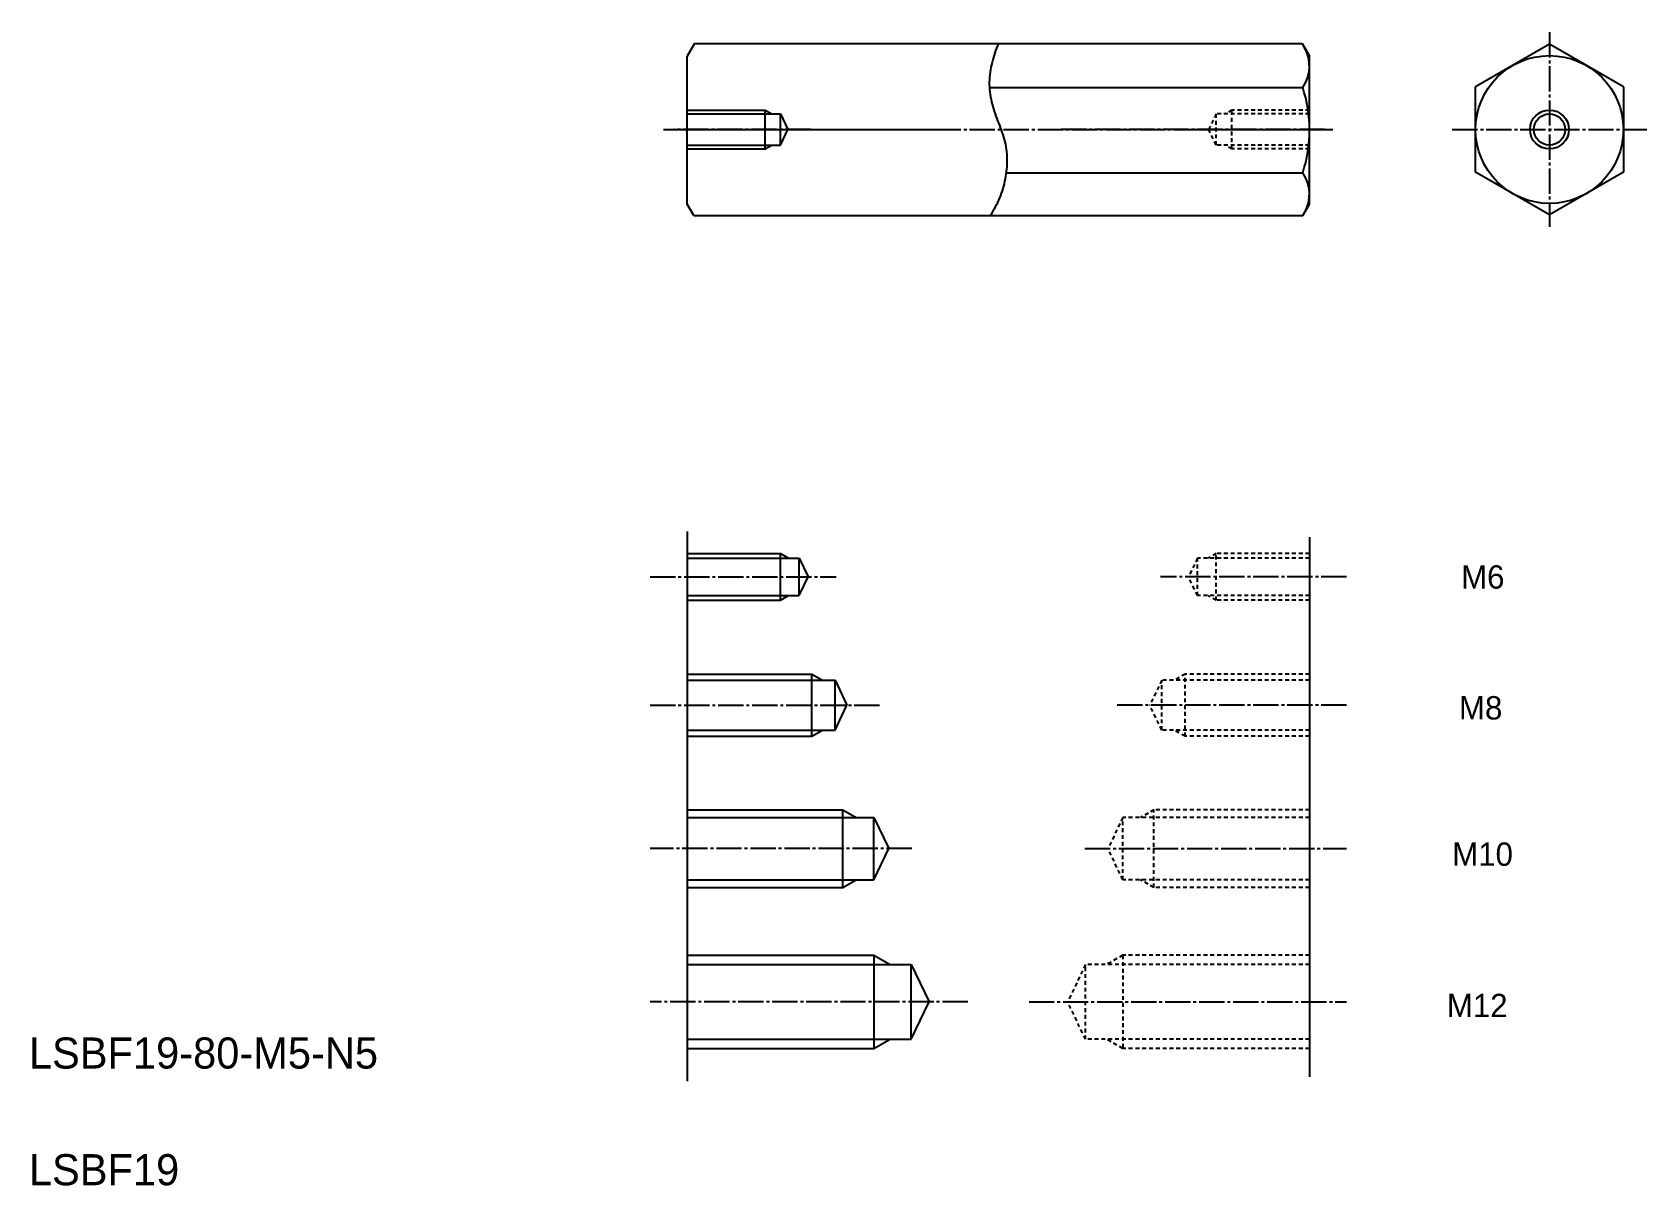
# Model space of a CAD drawing. Extents: x 10 to 218, y 10 to 158.
import ezdxf

# ---------------------------------------------------------------- set-up
doc = ezdxf.new("R2010")
doc.units = 0
doc.header["$LTSCALE"] = 0.25
doc.linetypes.add('CENTER', pattern=[17.5, 13, -1.5, 1.5, -1.5])
doc.linetypes.add('DASHED', pattern=[3.5, 2, -1.5])
doc.layers.get('0').update_dxf_attribs({"linetype": 'CONTINUOUS'})
doc.layers.add('CENTER', color=1, linetype='CENTER')

msp = doc.modelspace()

# ---------------------------------------------------------------- linework, layer by layer
at = {"linetype": 'CONTINUOUS'}
for p, q in [((95.58, 156.75), (94.64, 155.12)), ((95.58, 156.75), (173.69, 156.75)), ((173.69, 156.75), (174.64, 155.12)), ((205.49, 156.67), (195.99, 151.18)), ((214.99, 151.18), (205.49, 156.67)), ((94.64, 136.12), (94.64, 155.12)), ((174.64, 136.12), (174.64, 155.12)), ((94.64, 139.7), (94.64, 151.7)), ((133.49, 151.1), (173.77, 151.1)), ((195.99, 140.21), (195.99, 151.18)), ((214.99, 151.18), (214.99, 140.21)), ((135.64, 140.13), (173.77, 140.13)), ((205.49, 134.73), (195.99, 140.21)), ((214.99, 140.21), (205.49, 134.73)), ((95.49, 134.65), (94.64, 136.12)), ((173.79, 134.65), (174.64, 136.12)), ((95.49, 134.65), (173.79, 134.65))]:
    msp.add_line(p, q, dxfattribs=at)
for p, q in [((210.24, 153.93), (210.24, 153.93)), ((174.64, 139.7), (174.64, 151.7)), ((212.62, 152.56), (212.62, 152.56)), ((94.64, 143.2), (94.64, 148.2)), ((94.64, 147.7), (106.64, 147.7)), ((104.64, 143.2), (104.64, 148.2)), ((106.64, 147.7), (107.59, 145.7)), ((106.64, 143.7), (106.64, 147.7)), ((174.64, 143.2), (174.64, 148.2)), ((106.64, 143.7), (107.59, 145.7)), ((94.64, 143.7), (106.64, 143.7)), ((94.64, 94.04), (94.64, 23.37)), ((174.64, 93.29), (174.64, 23.93)), ((94.64, 90.59), (109.04, 90.59)), ((106.64, 85.19), (106.64, 91.19)), ((109.04, 90.59), (110.18, 88.19)), ((109.04, 85.79), (109.04, 90.59)), ((109.04, 85.79), (110.18, 88.19)), ((94.64, 85.79), (109.04, 85.79)), ((94.64, 74.91), (113.64, 74.91)), ((110.64, 67.71), (110.64, 75.71)), ((113.64, 74.91), (115.16, 71.71)), ((113.64, 68.51), (113.64, 74.91)), ((113.64, 68.51), (115.16, 71.71)), ((94.64, 68.51), (113.64, 68.51)), ((114.64, 48.27), (114.64, 58.27)), ((94.64, 57.27), (118.64, 57.27)), ((118.64, 57.27), (120.54, 53.27)), ((118.64, 49.27), (118.64, 57.27)), ((118.64, 49.27), (120.54, 53.27)), ((94.64, 49.27), (118.64, 49.27)), ((118.64, 39.57), (118.64, 27.57)), ((94.64, 38.37), (123.44, 38.37)), ((123.44, 28.77), (123.44, 38.37)), ((123.44, 38.37), (125.73, 33.57)), ((123.44, 28.77), (125.73, 33.57)), ((94.64, 28.77), (123.44, 28.77))]:
    msp.add_line(p, q)
at = {"color": 3, "linetype": 'CONTINUOUS'}
for p, q in [((94.64, 148.2), (104.64, 148.2)), ((104.64, 148.2), (105.51, 147.7)), ((104.64, 143.2), (105.51, 143.7)), ((94.64, 143.2), (104.64, 143.2)), ((94.64, 91.19), (106.64, 91.19)), ((106.64, 91.19), (107.68, 90.59)), ((94.64, 85.19), (106.64, 85.19)), ((106.64, 85.19), (107.68, 85.79)), ((94.64, 75.71), (110.64, 75.71)), ((110.64, 75.71), (112.03, 74.91)), ((110.64, 67.71), (112.03, 68.51)), ((94.64, 67.71), (110.64, 67.71)), ((94.64, 58.27), (114.64, 58.27)), ((114.64, 58.27), (116.37, 57.27)), ((94.64, 48.27), (114.64, 48.27)), ((114.64, 48.27), (116.37, 49.27)), ((94.64, 39.57), (118.64, 39.57)), ((118.64, 39.57), (120.72, 38.37)), ((94.64, 27.57), (118.64, 27.57)), ((118.64, 27.57), (120.72, 28.77))]:
    msp.add_line(p, q, dxfattribs=at)
at = {"color": 3, "linetype": 'DASHED'}
for p, q in [((162.64, 147.7), (161.69, 145.7)), ((174.64, 147.7), (162.64, 147.7)), ((162.64, 143.7), (162.64, 147.7)), ((164.64, 148.2), (163.77, 147.7)), ((174.64, 148.2), (164.64, 148.2)), ((164.64, 143.2), (164.64, 148.2)), ((162.64, 143.7), (161.69, 145.7)), ((174.64, 143.7), (162.64, 143.7)), ((164.64, 143.2), (163.77, 143.7)), ((174.64, 143.2), (164.64, 143.2)), ((160.24, 90.59), (159.1, 88.19)), ((174.64, 90.59), (160.24, 90.59)), ((160.24, 85.79), (160.24, 90.59)), ((162.64, 91.19), (161.6, 90.59)), ((162.64, 85.19), (162.64, 91.19)), ((174.64, 91.19), (162.64, 91.19)), ((160.24, 85.79), (159.1, 88.19)), ((174.64, 85.79), (160.24, 85.79)), ((162.64, 85.19), (161.6, 85.79)), ((174.64, 85.19), (162.64, 85.19)), ((155.64, 74.91), (154.12, 71.71)), ((174.64, 74.91), (155.64, 74.91)), ((155.64, 68.51), (155.64, 74.91)), ((158.64, 75.71), (157.25, 74.91)), ((174.64, 75.71), (158.64, 75.71)), ((158.64, 67.71), (158.64, 75.71)), ((155.64, 68.51), (154.12, 71.71)), ((174.64, 68.51), (155.64, 68.51)), ((158.64, 67.71), (157.25, 68.51)), ((174.64, 67.71), (158.64, 67.71)), ((154.64, 58.27), (152.91, 57.27)), ((154.64, 48.27), (154.64, 58.27)), ((174.64, 58.27), (154.64, 58.27)), ((150.64, 57.27), (148.73, 53.27)), ((150.64, 49.27), (150.64, 57.27)), ((174.64, 57.27), (150.64, 57.27)), ((150.64, 49.27), (148.73, 53.27)), ((174.64, 49.27), (150.64, 49.27)), ((154.64, 48.27), (152.91, 49.27)), ((174.64, 48.27), (154.64, 48.27)), ((150.64, 39.57), (148.56, 38.37)), ((150.64, 39.57), (150.64, 27.57)), ((174.64, 39.57), (150.64, 39.57)), ((145.84, 38.37), (143.55, 33.57)), ((145.84, 28.77), (145.84, 38.37)), ((174.64, 38.37), (145.84, 38.37)), ((145.84, 28.77), (143.55, 33.57)), ((174.64, 28.77), (145.84, 28.77)), ((150.64, 27.57), (148.56, 28.77)), ((174.64, 27.57), (150.64, 27.57))]:
    msp.add_line(p, q, dxfattribs=at)
at = {"color": 3, "linetype": 'CONTINUOUS'}
msp.add_lwpolyline([(134.64, 156.75, 0.040459), (133.83, 154.33, 0.055941), (133.47, 151.8, 0.062469), (133.77, 149.27, 0.034158), (134.54, 146.84, -0.024152), (135.39, 144.43, -0.063461), (135.74, 141.9, -0.052178), (135.51, 139.36, -0.047546), (134.78, 136.91, -0.045771), (133.61, 134.64)], format="xyb", dxfattribs=at)
at = {"linetype": 'CONTINUOUS'}
msp.add_circle((205.49, 145.7), 9.5, dxfattribs=at)
at = {"color": 3, "linetype": 'CONTINUOUS'}
msp.add_circle((205.49, 145.7), 2.5, dxfattribs=at)
msp.add_circle((205.49, 145.7), 2)
at = {"linetype": 'CONTINUOUS'}
for centre, radius, start, end in [((169.89, 153.84), 4.75, 324.7356, 30), ((156.95, 145.62), 17.69, 341.9403, 18.0597), ((169.89, 137.39), 4.75, 330, 35.2644)]:
    msp.add_arc(centre, radius, start, end, dxfattribs=at)
at = {"layer": 'CENTER', "color": 1, "linetype": 'CENTER'}
for p, q in [((205.49, 158.2), (205.49, 133.2)), ((91.57, 145.7), (177.64, 145.7)), ((92.69, 145.7), (126.64, 145.7)), ((110.51, 145.7), (92.9, 145.7)), ((176.59, 145.7), (142.64, 145.7)), ((158.77, 145.7), (176.38, 145.7)), ((192.99, 145.7), (217.99, 145.7)), ((89.87, 88.19), (113.78, 88.19)), ((179.41, 88.19), (155.49, 88.19)), ((89.87, 71.71), (119.42, 71.71)), ((179.41, 71.71), (149.86, 71.71)), ((123.51, 53.27), (89.87, 53.27)), ((145.77, 53.27), (179.41, 53.27)), ((130.7, 33.57), (89.87, 33.57)), ((138.58, 33.57), (179.41, 33.57))]:
    msp.add_line(p, q, dxfattribs=at)

# ---------------------------------------------------------------- texts
at = {"color": 7}
for s, p in [('M6', (194.13, 86.69)), ('M8', (193.86, 69.87)), ('M10', (192.99, 51.06)), ('M12', (192.3, 31.61))]:
    msp.add_text(s, height=3, dxfattribs=at).set_placement(p)
for s, p in [('LSBF19-80-M5-N5', (10, 25)), ('LSBF19', (10, 10))]:
    msp.add_text(s, height=4).set_placement(p)

doc.saveas('drawing.dxf')
